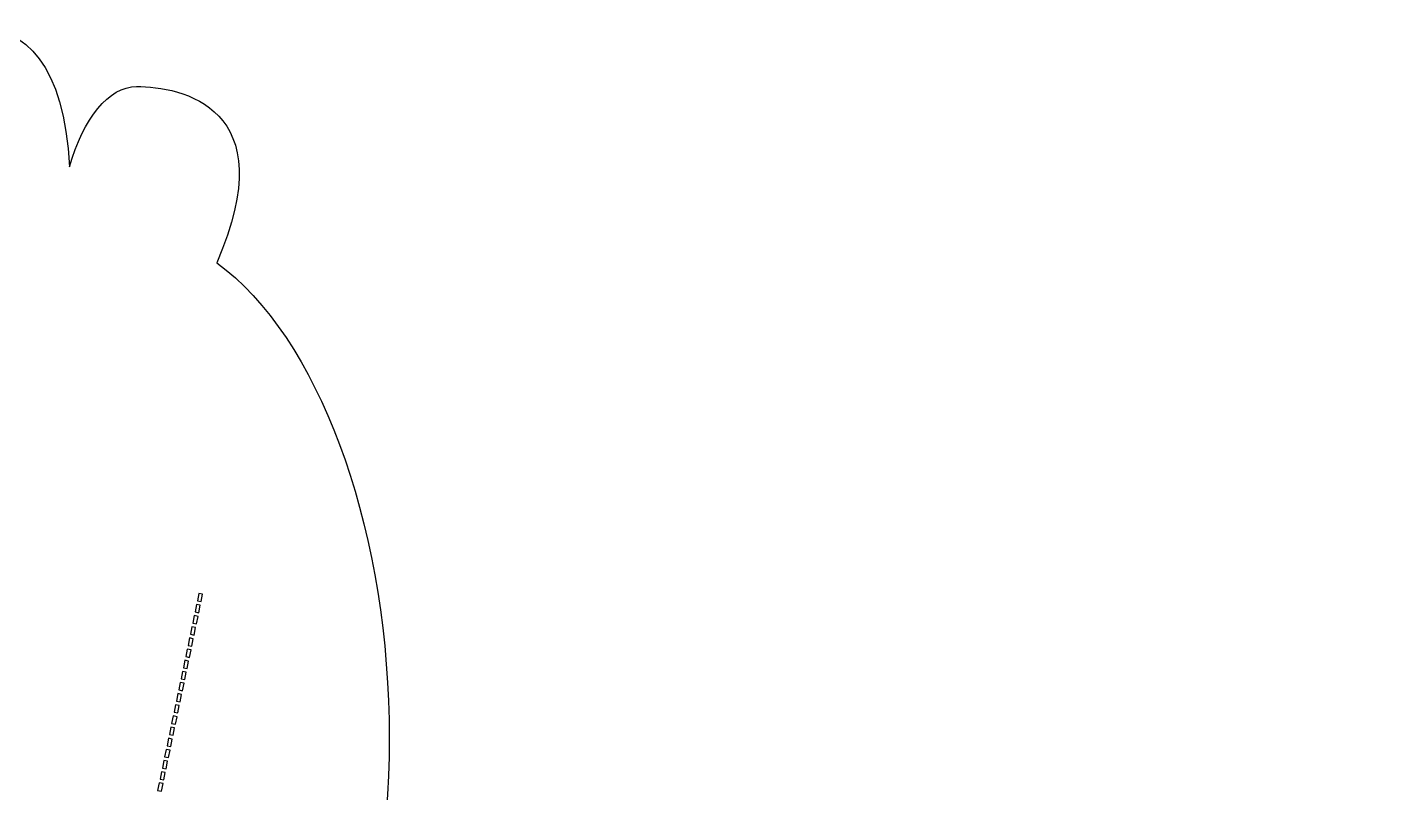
# Model space of a CAD drawing. Header units: centimetres. Extents: x -14.4 to 14.4, y -14.4 to 14.4.
# Drawn here: x 0.59 to 13.05, y 6.42 to 13.36 of the extents above; entities that cross this region are included whole.
import ezdxf
from ezdxf.lldxf.tags import DXFTag

# ---------------------------------------------------------------- set-up
doc = ezdxf.new("R2010")
doc.units = ezdxf.units.CM
doc.header["$MEASUREMENT"] = 0
doc.layers.add('Layer 1', color=7, linetype='Continuous')
tags = doc.linetypes.add('New Line1', pattern=[39354470.199999996, 4372718.9, -34981751.3]).pattern_tags.tags
tags[6:7] = [DXFTag(74, 4), DXFTag(75, 0), DXFTag(340, '0'), DXFTag(46, 1.0), DXFTag(50, 0.0), DXFTag(44, 0.0), DXFTag(45, 0.0)]
tags[4:5] = [DXFTag(74, 4), DXFTag(75, 0), DXFTag(340, '0'), DXFTag(46, 1.0), DXFTag(50, 0.0), DXFTag(44, 0.0), DXFTag(45, 0.0)]
tags = doc.linetypes.add('New Line11', pattern=[39354470.199999996, 4372718.9, -34981751.3]).pattern_tags.tags
tags[6:7] = [DXFTag(74, 4), DXFTag(75, 0), DXFTag(340, '0'), DXFTag(46, 1.0), DXFTag(50, 0.0), DXFTag(44, 0.0), DXFTag(45, 0.0)]
tags[4:5] = [DXFTag(74, 4), DXFTag(75, 0), DXFTag(340, '0'), DXFTag(46, 1.0), DXFTag(50, 0.0), DXFTag(44, 0.0), DXFTag(45, 0.0)]
tags = doc.linetypes.add('New Line13', pattern=[39354470.199999996, 4372718.9, -34981751.3]).pattern_tags.tags
tags[6:7] = [DXFTag(74, 4), DXFTag(75, 0), DXFTag(340, '0'), DXFTag(46, 1.0), DXFTag(50, 0.0), DXFTag(44, 0.0), DXFTag(45, 0.0)]
tags[4:5] = [DXFTag(74, 4), DXFTag(75, 0), DXFTag(340, '0'), DXFTag(46, 1.0), DXFTag(50, 0.0), DXFTag(44, 0.0), DXFTag(45, 0.0)]
tags = doc.linetypes.add('New Line15', pattern=[39354470.199999996, 4372718.9, -34981751.3]).pattern_tags.tags
tags[6:7] = [DXFTag(74, 4), DXFTag(75, 0), DXFTag(340, '0'), DXFTag(46, 1.0), DXFTag(50, 0.0), DXFTag(44, 0.0), DXFTag(45, 0.0)]
tags[4:5] = [DXFTag(74, 4), DXFTag(75, 0), DXFTag(340, '0'), DXFTag(46, 1.0), DXFTag(50, 0.0), DXFTag(44, 0.0), DXFTag(45, 0.0)]
tags = doc.linetypes.add('New Line17', pattern=[39354470.199999996, 4372718.9, -34981751.3]).pattern_tags.tags
tags[6:7] = [DXFTag(74, 4), DXFTag(75, 0), DXFTag(340, '0'), DXFTag(46, 1.0), DXFTag(50, 0.0), DXFTag(44, 0.0), DXFTag(45, 0.0)]
tags[4:5] = [DXFTag(74, 4), DXFTag(75, 0), DXFTag(340, '0'), DXFTag(46, 1.0), DXFTag(50, 0.0), DXFTag(44, 0.0), DXFTag(45, 0.0)]
tags = doc.linetypes.add('New Line19', pattern=[39354470.199999996, 4372718.9, -34981751.3]).pattern_tags.tags
tags[6:7] = [DXFTag(74, 4), DXFTag(75, 0), DXFTag(340, '0'), DXFTag(46, 1.0), DXFTag(50, 0.0), DXFTag(44, 0.0), DXFTag(45, 0.0)]
tags[4:5] = [DXFTag(74, 4), DXFTag(75, 0), DXFTag(340, '0'), DXFTag(46, 1.0), DXFTag(50, 0.0), DXFTag(44, 0.0), DXFTag(45, 0.0)]
tags = doc.linetypes.add('New Line21', pattern=[39354470.199999996, 4372718.9, -34981751.3]).pattern_tags.tags
tags[6:7] = [DXFTag(74, 4), DXFTag(75, 0), DXFTag(340, '0'), DXFTag(46, 1.0), DXFTag(50, 0.0), DXFTag(44, 0.0), DXFTag(45, 0.0)]
tags[4:5] = [DXFTag(74, 4), DXFTag(75, 0), DXFTag(340, '0'), DXFTag(46, 1.0), DXFTag(50, 0.0), DXFTag(44, 0.0), DXFTag(45, 0.0)]
tags = doc.linetypes.add('New Line23', pattern=[39354470.199999996, 4372718.9, -34981751.3]).pattern_tags.tags
tags[6:7] = [DXFTag(74, 4), DXFTag(75, 0), DXFTag(340, '0'), DXFTag(46, 1.0), DXFTag(50, 0.0), DXFTag(44, 0.0), DXFTag(45, 0.0)]
tags[4:5] = [DXFTag(74, 4), DXFTag(75, 0), DXFTag(340, '0'), DXFTag(46, 1.0), DXFTag(50, 0.0), DXFTag(44, 0.0), DXFTag(45, 0.0)]
tags = doc.linetypes.add('New Line25', pattern=[39354470.199999996, 4372718.9, -34981751.3]).pattern_tags.tags
tags[6:7] = [DXFTag(74, 4), DXFTag(75, 0), DXFTag(340, '0'), DXFTag(46, 1.0), DXFTag(50, 0.0), DXFTag(44, 0.0), DXFTag(45, 0.0)]
tags[4:5] = [DXFTag(74, 4), DXFTag(75, 0), DXFTag(340, '0'), DXFTag(46, 1.0), DXFTag(50, 0.0), DXFTag(44, 0.0), DXFTag(45, 0.0)]
tags = doc.linetypes.add('New Line27', pattern=[39354470.199999996, 4372718.9, -34981751.3]).pattern_tags.tags
tags[6:7] = [DXFTag(74, 4), DXFTag(75, 0), DXFTag(340, '0'), DXFTag(46, 1.0), DXFTag(50, 0.0), DXFTag(44, 0.0), DXFTag(45, 0.0)]
tags[4:5] = [DXFTag(74, 4), DXFTag(75, 0), DXFTag(340, '0'), DXFTag(46, 1.0), DXFTag(50, 0.0), DXFTag(44, 0.0), DXFTag(45, 0.0)]
tags = doc.linetypes.add('New Line29', pattern=[39354470.199999996, 4372718.9, -34981751.3]).pattern_tags.tags
tags[6:7] = [DXFTag(74, 4), DXFTag(75, 0), DXFTag(340, '0'), DXFTag(46, 1.0), DXFTag(50, 0.0), DXFTag(44, 0.0), DXFTag(45, 0.0)]
tags[4:5] = [DXFTag(74, 4), DXFTag(75, 0), DXFTag(340, '0'), DXFTag(46, 1.0), DXFTag(50, 0.0), DXFTag(44, 0.0), DXFTag(45, 0.0)]
tags = doc.linetypes.add('New Line3', pattern=[39354470.199999996, 4372718.9, -34981751.3]).pattern_tags.tags
tags[6:7] = [DXFTag(74, 4), DXFTag(75, 0), DXFTag(340, '0'), DXFTag(46, 1.0), DXFTag(50, 0.0), DXFTag(44, 0.0), DXFTag(45, 0.0)]
tags[4:5] = [DXFTag(74, 4), DXFTag(75, 0), DXFTag(340, '0'), DXFTag(46, 1.0), DXFTag(50, 0.0), DXFTag(44, 0.0), DXFTag(45, 0.0)]
tags = doc.linetypes.add('New Line32', pattern=[39354470.199999996, 4372718.9, -34981751.3]).pattern_tags.tags
tags[6:7] = [DXFTag(74, 4), DXFTag(75, 0), DXFTag(340, '0'), DXFTag(46, 1.0), DXFTag(50, 0.0), DXFTag(44, 0.0), DXFTag(45, 0.0)]
tags[4:5] = [DXFTag(74, 4), DXFTag(75, 0), DXFTag(340, '0'), DXFTag(46, 1.0), DXFTag(50, 0.0), DXFTag(44, 0.0), DXFTag(45, 0.0)]
tags = doc.linetypes.add('New Line34', pattern=[39354470.199999996, 4372718.9, -34981751.3]).pattern_tags.tags
tags[6:7] = [DXFTag(74, 4), DXFTag(75, 0), DXFTag(340, '0'), DXFTag(46, 1.0), DXFTag(50, 0.0), DXFTag(44, 0.0), DXFTag(45, 0.0)]
tags[4:5] = [DXFTag(74, 4), DXFTag(75, 0), DXFTag(340, '0'), DXFTag(46, 1.0), DXFTag(50, 0.0), DXFTag(44, 0.0), DXFTag(45, 0.0)]
tags = doc.linetypes.add('New Line36', pattern=[39354470.199999996, 4372718.9, -34981751.3]).pattern_tags.tags
tags[6:7] = [DXFTag(74, 4), DXFTag(75, 0), DXFTag(340, '0'), DXFTag(46, 1.0), DXFTag(50, 0.0), DXFTag(44, 0.0), DXFTag(45, 0.0)]
tags[4:5] = [DXFTag(74, 4), DXFTag(75, 0), DXFTag(340, '0'), DXFTag(46, 1.0), DXFTag(50, 0.0), DXFTag(44, 0.0), DXFTag(45, 0.0)]
tags = doc.linetypes.add('New Line39', pattern=[39354470.199999996, 4372718.9, -34981751.3]).pattern_tags.tags
tags[6:7] = [DXFTag(74, 4), DXFTag(75, 0), DXFTag(340, '0'), DXFTag(46, 1.0), DXFTag(50, 0.0), DXFTag(44, 0.0), DXFTag(45, 0.0)]
tags[4:5] = [DXFTag(74, 4), DXFTag(75, 0), DXFTag(340, '0'), DXFTag(46, 1.0), DXFTag(50, 0.0), DXFTag(44, 0.0), DXFTag(45, 0.0)]
tags = doc.linetypes.add('New Line5', pattern=[39354470.199999996, 4372718.9, -34981751.3]).pattern_tags.tags
tags[6:7] = [DXFTag(74, 4), DXFTag(75, 0), DXFTag(340, '0'), DXFTag(46, 1.0), DXFTag(50, 0.0), DXFTag(44, 0.0), DXFTag(45, 0.0)]
tags[4:5] = [DXFTag(74, 4), DXFTag(75, 0), DXFTag(340, '0'), DXFTag(46, 1.0), DXFTag(50, 0.0), DXFTag(44, 0.0), DXFTag(45, 0.0)]
tags = doc.linetypes.add('New Line7', pattern=[39354470.199999996, 4372718.9, -34981751.3]).pattern_tags.tags
tags[6:7] = [DXFTag(74, 4), DXFTag(75, 0), DXFTag(340, '0'), DXFTag(46, 1.0), DXFTag(50, 0.0), DXFTag(44, 0.0), DXFTag(45, 0.0)]
tags[4:5] = [DXFTag(74, 4), DXFTag(75, 0), DXFTag(340, '0'), DXFTag(46, 1.0), DXFTag(50, 0.0), DXFTag(44, 0.0), DXFTag(45, 0.0)]
tags = doc.linetypes.add('New Line9', pattern=[39354470.199999996, 4372718.9, -34981751.3]).pattern_tags.tags
tags[6:7] = [DXFTag(74, 4), DXFTag(75, 0), DXFTag(340, '0'), DXFTag(46, 1.0), DXFTag(50, 0.0), DXFTag(44, 0.0), DXFTag(45, 0.0)]
tags[4:5] = [DXFTag(74, 4), DXFTag(75, 0), DXFTag(340, '0'), DXFTag(46, 1.0), DXFTag(50, 0.0), DXFTag(44, 0.0), DXFTag(45, 0.0)]

msp = doc.modelspace()

# ---------------------------------------------------------------- linework, layer by layer
at = {"layer": 'Layer 1', "color": 16, "linetype": 'New Line1', "lineweight": 25}
msp.add_open_spline([(0.12846, 13.36284), (-0.33776, 13.36284), (-0.71601, 12.92147), (-0.71601, 11.89579), (-0.71601, 11.89579), (-0.82514, 12.47589), (-1.08516, 12.88459), (-1.38813, 12.88459), (-1.38813, 12.88459), (-1.78939, 12.88459), (-2.58808, 12.45567), (-2.11519, 11.28505), (-2.11519, 11.28505), (-3.63478, 9.46595), (-4.28084, 4.82834), (-2.11412, 2.37828), (-2.11412, 2.37828), (-4.57524, 4.49917), (-9.16838, 3.85118), (-10.97673, 2.34058), (-10.97673, 2.34058), (-12.14735, 2.81347), (-12.57626, 2.01478), (-12.57626, 1.61352), (-12.57626, 1.61352), (-12.57626, 1.31055), (-12.16756, 1.05052), (-11.58746, 0.94139), (-11.58746, 0.94139), (-12.61315, 0.94139), (-13.05451, 0.56315), (-13.05451, 0.09693), (-13.05451, 0.09693), (-13.05451, -0.33846), (-12.71917, -0.6966), (-11.7878, -0.74216), (-11.7878, -0.74216), (-12.22709, -0.87177), (-12.5181, -1.09727), (-12.5181, -1.35289), (-12.5181, -1.35289), (-12.5181, -1.75415), (-12.33591, -2.69676), (-10.91856, -2.07995), (-10.91856, -2.07995), (-9.66314, -3.79138), (-5.02522, -4.40025), (-2.37909, -2.35246), (-2.37909, -2.35246), (-4.52343, -4.80799), (-3.87706, -9.42383), (-2.36186, -11.23769), (-2.36186, -11.23769), (-2.83475, -12.40831), (-2.03606, -12.83723), (-1.6348, -12.83723), (-1.6348, -12.83723), (-1.33182, -12.83723), (-1.0718, -12.42853), (-0.96267, -11.84843), (-0.96267, -11.84843), (-0.96267, -12.87411), (-0.58442, -13.31547), (-0.1182, -13.31547), (-0.1182, -13.31547), (0.31719, -13.31547), (0.67533, -12.98013), (0.72088, -12.04877), (0.72088, -12.04877), (0.8505, -12.48806), (1.07599, -12.77906), (1.33162, -12.77906), (1.33162, -12.77906), (1.73288, -12.77906), (2.67549, -12.59687), (2.05868, -11.17953), (2.05868, -11.17953), (3.82119, -9.88663), (4.4142, -5.00618), (2.14054, -2.40847), (2.14054, -2.40847), (4.73811, -4.6827), (9.61968, -4.08925), (10.91267, -2.32661), (10.91267, -2.32661), (12.33002, -2.94343), (12.5122, -2.00081), (12.51221, -1.59955), (12.51221, -1.59955), (12.51221, -1.34393), (12.2212, -1.11843), (11.78191, -0.98882), (11.78191, -0.98882), (12.71327, -0.94326), (13.04862, -0.58512), (13.04862, -0.14974), (13.04862, -0.14974), (13.04862, 0.31648), (12.60725, 0.69473), (11.58157, 0.69473), (11.58157, 0.69473), (12.16167, 0.80386), (12.57037, 1.06388), (12.57037, 1.36686), (12.57037, 1.36686), (12.57037, 1.76812), (12.14146, 2.56681), (10.97083, 2.09392), (10.97083, 2.09392), (9.1482, 3.61646), (4.49635, 4.26289), (2.05006, 2.081), (2.05006, 2.081), (2.04519, 2.08513), (2.03987, 2.08874), (2.03498, 2.09284), (2.03498, 2.09284), (4.71719, 4.569), (4.15384, 9.87092), (2.30534, 11.22689), (2.30534, 11.22689), (2.92215, 12.64423), (1.97954, 12.82642), (1.57828, 12.82643), (1.57828, 12.82643), (1.32266, 12.82643), (1.09716, 12.53542), (0.96755, 12.09613), (0.96755, 12.09613), (0.92199, 13.02749), (0.56385, 13.36284), (0.12846, 13.36284)], degree=3, knots=[0, 0, 0, 0, 0.02941176, 0.02941176, 0.02941176, 0.02941176, 0.05882353, 0.05882353, 0.05882353, 0.05882353, 0.08823529, 0.08823529, 0.08823529, 0.08823529, 0.11764706, 0.11764706, 0.11764706, 0.11764706, 0.14705882, 0.14705882, 0.14705882, 0.14705882, 0.17647059, 0.17647059, 0.17647059, 0.17647059, 0.20588235, 0.20588235, 0.20588235, 0.20588235, 0.23529412, 0.23529412, 0.23529412, 0.23529412, 0.26470588, 0.26470588, 0.26470588, 0.26470588, 0.29411765, 0.29411765, 0.29411765, 0.29411765, 0.32352941, 0.32352941, 0.32352941, 0.32352941, 0.35294118, 0.35294118, 0.35294118, 0.35294118, 0.38235294, 0.38235294, 0.38235294, 0.38235294, 0.41176471, 0.41176471, 0.41176471, 0.41176471, 0.44117647, 0.44117647, 0.44117647, 0.44117647, 0.47058824, 0.47058824, 0.47058824, 0.47058824, 0.5, 0.5, 0.5, 0.5, 0.52941176, 0.52941176, 0.52941176, 0.52941176, 0.55882353, 0.55882353, 0.55882353, 0.55882353, 0.58823529, 0.58823529, 0.58823529, 0.58823529, 0.61764706, 0.61764706, 0.61764706, 0.61764706, 0.64705882, 0.64705882, 0.64705882, 0.64705882, 0.67647059, 0.67647059, 0.67647059, 0.67647059, 0.70588235, 0.70588235, 0.70588235, 0.70588235, 0.73529412, 0.73529412, 0.73529412, 0.73529412, 0.76470588, 0.76470588, 0.76470588, 0.76470588, 0.79411765, 0.79411765, 0.79411765, 0.79411765, 0.82352941, 0.82352941, 0.82352941, 0.82352941, 0.85294118, 0.85294118, 0.85294118, 0.85294118, 0.88235294, 0.88235294, 0.88235294, 0.88235294, 0.91176471, 0.91176471, 0.91176471, 0.91176471, 0.94117647, 0.94117647, 0.94117647, 0.94117647, 1, 1, 1, 1], dxfattribs=at)
at = {"layer": 'Layer 1', "color": 16, "linetype": 'New Line3', "lineweight": 25}
msp.add_open_spline([(2.14377, 8.22493), (2.14377, 8.22493), (2.17716, 8.21847), (2.17716, 8.21847), (2.17716, 8.21847), (2.17716, 8.21847), (2.16316, 8.15061), (2.16316, 8.15061), (2.16316, 8.15061), (2.16316, 8.15061), (2.12977, 8.15815), (2.12977, 8.15815), (2.12977, 8.15815), (2.12977, 8.15815), (2.14377, 8.22493), (2.14377, 8.22493)], degree=3, knots=[0, 0, 0, 0, 0.2, 0.2, 0.2, 0.2, 0.4, 0.4, 0.4, 0.4, 0.6, 0.6, 0.6, 0.6, 1, 1, 1, 1], dxfattribs=at)
at = {"layer": 'Layer 1', "color": 16, "linetype": 'New Line5', "lineweight": 25}
msp.add_open_spline([(2.12223, 8.12476), (2.12223, 8.12476), (2.15562, 8.11722), (2.15562, 8.11722), (2.15562, 8.11722), (2.15562, 8.11722), (2.14162, 8.04936), (2.14162, 8.04936), (2.14162, 8.04936), (2.14162, 8.04936), (2.10822, 8.0569), (2.10822, 8.0569), (2.10822, 8.0569), (2.10822, 8.0569), (2.12223, 8.12476), (2.12223, 8.12476)], degree=3, knots=[0, 0, 0, 0, 0.2, 0.2, 0.2, 0.2, 0.4, 0.4, 0.4, 0.4, 0.6, 0.6, 0.6, 0.6, 1, 1, 1, 1], dxfattribs=at)
at = {"layer": 'Layer 1', "color": 16, "linetype": 'New Line7', "lineweight": 25}
msp.add_open_spline([(2.10068, 8.02351), (2.10068, 8.02351), (2.13515, 8.01597), (2.13515, 8.01597), (2.13515, 8.01597), (2.13515, 8.01597), (2.12115, 7.94811), (2.12115, 7.94811), (2.12115, 7.94811), (2.12115, 7.94811), (2.08668, 7.95565), (2.08668, 7.95565), (2.08668, 7.95565), (2.08668, 7.95565), (2.10068, 8.02351), (2.10068, 8.02351)], degree=3, knots=[0, 0, 0, 0, 0.2, 0.2, 0.2, 0.2, 0.4, 0.4, 0.4, 0.4, 0.6, 0.6, 0.6, 0.6, 1, 1, 1, 1], dxfattribs=at)
at = {"layer": 'Layer 1', "color": 16, "linetype": 'New Line9', "lineweight": 25}
msp.add_open_spline([(2.08022, 7.92226), (2.08022, 7.92226), (2.11361, 7.91472), (2.11361, 7.91472), (2.11361, 7.91472), (2.11361, 7.91472), (2.09961, 7.84686), (2.09961, 7.84686), (2.09961, 7.84686), (2.09961, 7.84686), (2.06622, 7.8544), (2.06622, 7.8544), (2.06622, 7.8544), (2.06622, 7.8544), (2.08022, 7.92226), (2.08022, 7.92226)], degree=3, knots=[0, 0, 0, 0, 0.2, 0.2, 0.2, 0.2, 0.4, 0.4, 0.4, 0.4, 0.6, 0.6, 0.6, 0.6, 1, 1, 1, 1], dxfattribs=at)
at = {"layer": 'Layer 1', "color": 16, "linetype": 'New Line11', "lineweight": 25}
msp.add_open_spline([(2.05868, 7.82101), (2.05868, 7.82101), (2.09207, 7.81347), (2.09207, 7.81347), (2.09207, 7.81347), (2.09207, 7.81347), (2.07807, 7.74561), (2.07807, 7.74561), (2.07807, 7.74561), (2.07807, 7.74561), (2.04467, 7.75315), (2.04467, 7.75315), (2.04467, 7.75315), (2.04467, 7.75315), (2.05868, 7.82101), (2.05868, 7.82101)], degree=3, knots=[0, 0, 0, 0, 0.2, 0.2, 0.2, 0.2, 0.4, 0.4, 0.4, 0.4, 0.6, 0.6, 0.6, 0.6, 1, 1, 1, 1], dxfattribs=at)
at = {"layer": 'Layer 1', "color": 16, "linetype": 'New Line15', "lineweight": 25}
msp.add_open_spline([(2.01667, 7.61851), (2.01667, 7.61851), (2.05006, 7.61097), (2.05006, 7.61097), (2.05006, 7.61097), (2.05006, 7.61097), (2.03606, 7.54419), (2.03606, 7.54419), (2.03606, 7.54419), (2.03606, 7.54419), (2.00267, 7.55065), (2.00267, 7.55065), (2.00267, 7.55065), (2.00267, 7.55065), (2.01667, 7.61851), (2.01667, 7.61851)], degree=3, knots=[0, 0, 0, 0, 0.2, 0.2, 0.2, 0.2, 0.4, 0.4, 0.4, 0.4, 0.6, 0.6, 0.6, 0.6, 1, 1, 1, 1], dxfattribs=at)
at = {"layer": 'Layer 1', "color": 16, "linetype": 'New Line13', "lineweight": 25}
msp.add_open_spline([(2.03713, 7.71976), (2.03713, 7.71976), (2.0716, 7.71222), (2.0716, 7.71222), (2.0716, 7.71222), (2.0716, 7.71222), (2.0576, 7.64436), (2.0576, 7.64436), (2.0576, 7.64436), (2.0576, 7.64436), (2.02313, 7.6519), (2.02313, 7.6519), (2.02313, 7.6519), (2.02313, 7.6519), (2.03713, 7.71976), (2.03713, 7.71976)], degree=3, knots=[0, 0, 0, 0, 0.2, 0.2, 0.2, 0.2, 0.4, 0.4, 0.4, 0.4, 0.6, 0.6, 0.6, 0.6, 1, 1, 1, 1], dxfattribs=at)
at = {"layer": 'Layer 1', "color": 16, "linetype": 'New Line17', "lineweight": 25}
msp.add_open_spline([(1.99513, 7.51726), (1.99513, 7.51726), (2.02852, 7.50972), (2.02852, 7.50972), (2.02852, 7.50972), (2.02852, 7.50972), (2.01451, 7.44294), (2.01451, 7.44294), (2.01451, 7.44294), (2.01451, 7.44294), (1.98112, 7.4494), (1.98112, 7.4494), (1.98112, 7.4494), (1.98112, 7.4494), (1.99513, 7.51726), (1.99513, 7.51726)], degree=3, knots=[0, 0, 0, 0, 0.2, 0.2, 0.2, 0.2, 0.4, 0.4, 0.4, 0.4, 0.6, 0.6, 0.6, 0.6, 1, 1, 1, 1], dxfattribs=at)
at = {"layer": 'Layer 1', "color": 16, "linetype": 'New Line19', "lineweight": 25}
msp.add_open_spline([(1.97358, 7.41601), (1.97358, 7.41601), (2.00805, 7.40847), (2.00805, 7.40847), (2.00805, 7.40847), (2.00805, 7.40847), (1.99405, 7.34169), (1.99405, 7.34169), (1.99405, 7.34169), (1.99405, 7.34169), (1.95958, 7.34815), (1.95958, 7.34815), (1.95958, 7.34815), (1.95958, 7.34815), (1.97358, 7.41601), (1.97358, 7.41601)], degree=3, knots=[0, 0, 0, 0, 0.2, 0.2, 0.2, 0.2, 0.4, 0.4, 0.4, 0.4, 0.6, 0.6, 0.6, 0.6, 1, 1, 1, 1], dxfattribs=at)
at = {"layer": 'Layer 1', "color": 16, "linetype": 'New Line21', "lineweight": 25}
msp.add_open_spline([(1.95312, 7.31476), (1.95312, 7.31476), (1.98651, 7.30722), (1.98651, 7.30722), (1.98651, 7.30722), (1.98651, 7.30722), (1.97251, 7.24044), (1.97251, 7.24044), (1.97251, 7.24044), (1.97251, 7.24044), (1.93912, 7.2469), (1.93912, 7.2469), (1.93912, 7.2469), (1.93912, 7.2469), (1.95312, 7.31476), (1.95312, 7.31476)], degree=3, knots=[0, 0, 0, 0, 0.2, 0.2, 0.2, 0.2, 0.4, 0.4, 0.4, 0.4, 0.6, 0.6, 0.6, 0.6, 1, 1, 1, 1], dxfattribs=at)
at = {"layer": 'Layer 1', "color": 16, "linetype": 'New Line25', "lineweight": 25}
msp.add_open_spline([(1.91003, 7.11226), (1.91003, 7.11226), (1.9445, 7.10472), (1.9445, 7.10472), (1.9445, 7.10472), (1.9445, 7.10472), (1.9305, 7.03794), (1.9305, 7.03794), (1.9305, 7.03794), (1.9305, 7.03794), (1.89603, 7.0444), (1.89603, 7.0444), (1.89603, 7.0444), (1.89603, 7.0444), (1.91003, 7.11226), (1.91003, 7.11226)], degree=3, knots=[0, 0, 0, 0, 0.2, 0.2, 0.2, 0.2, 0.4, 0.4, 0.4, 0.4, 0.6, 0.6, 0.6, 0.6, 1, 1, 1, 1], dxfattribs=at)
at = {"layer": 'Layer 1', "color": 16, "linetype": 'New Line23', "lineweight": 25}
msp.add_open_spline([(1.93158, 7.21351), (1.93158, 7.21351), (1.96497, 7.20597), (1.96497, 7.20597), (1.96497, 7.20597), (1.96497, 7.20597), (1.95096, 7.13919), (1.95096, 7.13919), (1.95096, 7.13919), (1.95096, 7.13919), (1.91757, 7.14565), (1.91757, 7.14565), (1.91757, 7.14565), (1.91757, 7.14565), (1.93158, 7.21351), (1.93158, 7.21351)], degree=3, knots=[0, 0, 0, 0, 0.2, 0.2, 0.2, 0.2, 0.4, 0.4, 0.4, 0.4, 0.6, 0.6, 0.6, 0.6, 1, 1, 1, 1], dxfattribs=at)
at = {"layer": 'Layer 1', "color": 16, "linetype": 'New Line27', "lineweight": 25}
msp.add_open_spline([(1.88957, 7.01101), (1.88957, 7.01101), (1.92296, 7.00347), (1.92296, 7.00347), (1.92296, 7.00347), (1.92296, 7.00347), (1.90896, 6.93669), (1.90896, 6.93669), (1.90896, 6.93669), (1.90896, 6.93669), (1.87557, 6.94315), (1.87557, 6.94315), (1.87557, 6.94315), (1.87557, 6.94315), (1.88957, 7.01101), (1.88957, 7.01101)], degree=3, knots=[0, 0, 0, 0, 0.2, 0.2, 0.2, 0.2, 0.4, 0.4, 0.4, 0.4, 0.6, 0.6, 0.6, 0.6, 1, 1, 1, 1], dxfattribs=at)
at = {"layer": 'Layer 1', "color": 16, "linetype": 'New Line29', "lineweight": 25}
msp.add_open_spline([(1.86803, 6.90976), (1.86803, 6.90976), (1.90142, 6.90222), (1.90142, 6.90222), (1.90142, 6.90222), (1.90142, 6.90222), (1.88741, 6.83544), (1.88741, 6.83544), (1.88741, 6.83544), (1.88741, 6.83544), (1.85402, 6.8419), (1.85402, 6.8419), (1.85402, 6.8419), (1.85402, 6.8419), (1.86803, 6.90976), (1.86803, 6.90976)], degree=3, knots=[0, 0, 0, 0, 0.2, 0.2, 0.2, 0.2, 0.4, 0.4, 0.4, 0.4, 0.6, 0.6, 0.6, 0.6, 1, 1, 1, 1], dxfattribs=at)
at = {"layer": 'Layer 1', "color": 16, "linetype": 'New Line32', "lineweight": 25}
msp.add_open_spline([(1.84648, 6.80851), (1.84648, 6.80851), (1.88095, 6.80097), (1.88095, 6.80097), (1.88095, 6.80097), (1.88095, 6.80097), (1.86695, 6.73419), (1.86695, 6.73419), (1.86695, 6.73419), (1.86695, 6.73419), (1.83248, 6.74065), (1.83248, 6.74065), (1.83248, 6.74065), (1.83248, 6.74065), (1.84648, 6.80851), (1.84648, 6.80851)], degree=3, knots=[0, 0, 0, 0, 0.2, 0.2, 0.2, 0.2, 0.4, 0.4, 0.4, 0.4, 0.6, 0.6, 0.6, 0.6, 1, 1, 1, 1], dxfattribs=at)
at = {"layer": 'Layer 1', "color": 16, "linetype": 'New Line36', "lineweight": 25}
msp.add_open_spline([(1.80447, 6.60601), (1.80447, 6.60601), (1.83787, 6.59955), (1.83787, 6.59955), (1.83787, 6.59955), (1.83787, 6.59955), (1.82386, 6.53169), (1.82386, 6.53169), (1.82386, 6.53169), (1.82386, 6.53169), (1.79047, 6.53815), (1.79047, 6.53815), (1.79047, 6.53815), (1.79047, 6.53815), (1.80447, 6.60601), (1.80447, 6.60601)], degree=3, knots=[0, 0, 0, 0, 0.2, 0.2, 0.2, 0.2, 0.4, 0.4, 0.4, 0.4, 0.6, 0.6, 0.6, 0.6, 1, 1, 1, 1], dxfattribs=at)
at = {"layer": 'Layer 1', "color": 16, "linetype": 'New Line34', "lineweight": 25}
msp.add_open_spline([(1.82602, 6.70726), (1.82602, 6.70726), (1.85941, 6.7008), (1.85941, 6.7008), (1.85941, 6.7008), (1.85941, 6.7008), (1.84541, 6.63294), (1.84541, 6.63294), (1.84541, 6.63294), (1.84541, 6.63294), (1.81201, 6.6394), (1.81201, 6.6394), (1.81201, 6.6394), (1.81201, 6.6394), (1.82602, 6.70726), (1.82602, 6.70726)], degree=3, knots=[0, 0, 0, 0, 0.2, 0.2, 0.2, 0.2, 0.4, 0.4, 0.4, 0.4, 0.6, 0.6, 0.6, 0.6, 1, 1, 1, 1], dxfattribs=at)
at = {"layer": 'Layer 1', "color": 16, "linetype": 'New Line39', "lineweight": 25}
msp.add_open_spline([(1.78293, 6.50476), (1.78293, 6.50476), (1.8174, 6.4983), (1.8174, 6.4983), (1.8174, 6.4983), (1.8174, 6.4983), (1.8034, 6.43044), (1.8034, 6.43044), (1.8034, 6.43044), (1.8034, 6.43044), (1.76893, 6.4369), (1.76893, 6.4369), (1.76893, 6.4369), (1.76893, 6.4369), (1.78293, 6.50476), (1.78293, 6.50476)], degree=3, knots=[0, 0, 0, 0, 0.2, 0.2, 0.2, 0.2, 0.4, 0.4, 0.4, 0.4, 0.6, 0.6, 0.6, 0.6, 1, 1, 1, 1], dxfattribs=at)

doc.saveas('drawing.dxf')
